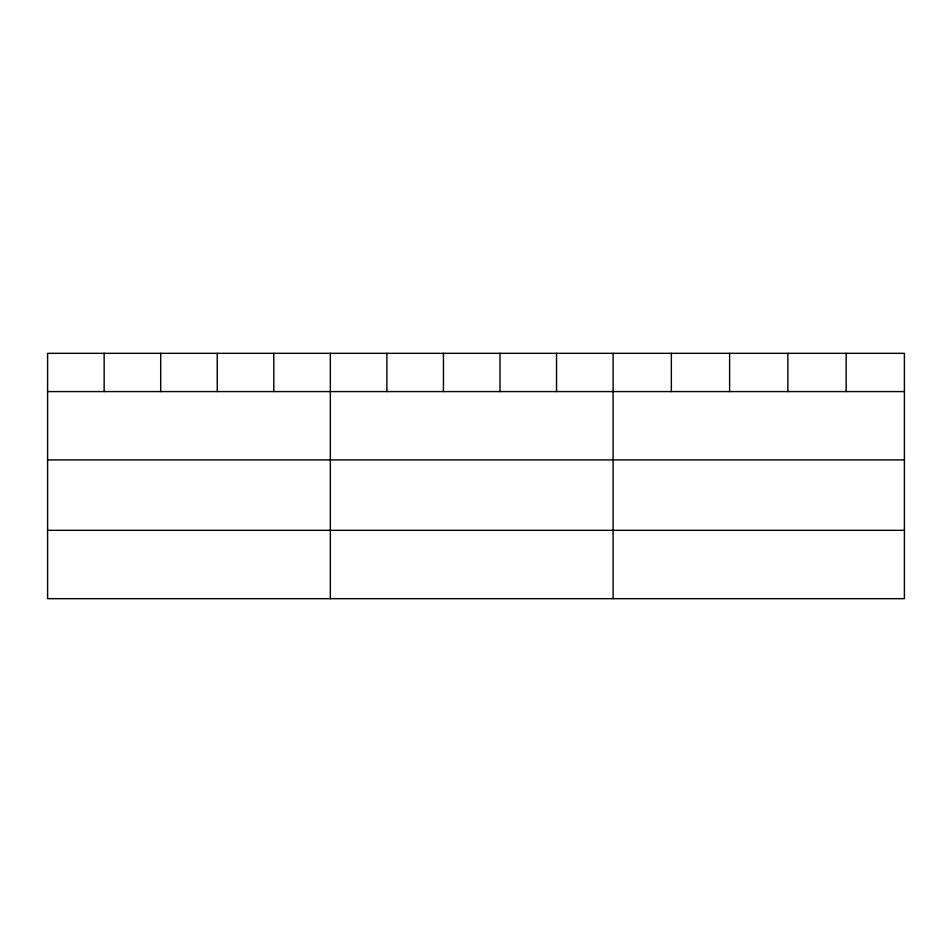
<?xml version="1.0" encoding="UTF-8"?>
<svg xmlns="http://www.w3.org/2000/svg" width="952" height="952" viewBox="0 0 952 952"><rect width="100%" height="100%" fill="white"/><g stroke="black" fill="none" stroke-linecap="round" stroke-linejoin="round"><path stroke-width="1.43" d="M904.4 459.911L904.4 353.323L47.6 353.323L47.6 598.677L904.4 598.677L904.4 459.911L47.6 459.911M47.6 391.57L904.4 391.57M47.6 530.323L904.4 530.323M846.138 353.323L846.138 391.57M787.875 353.323L787.875 391.57M729.613 353.323L729.613 391.57M671.35 353.323L671.35 391.57M613.088 353.323L613.088 598.677M556.539 353.323L556.539 391.57M499.99 353.323L499.99 391.57M443.442 353.323L443.442 391.57M386.893 353.323L386.893 391.57M330.344 353.323L330.344 598.677M273.795 353.323L273.795 391.57M217.246 353.323L217.246 391.57M160.698 353.323L160.698 391.57M104.149 353.323L104.149 391.57"/></g></svg>
